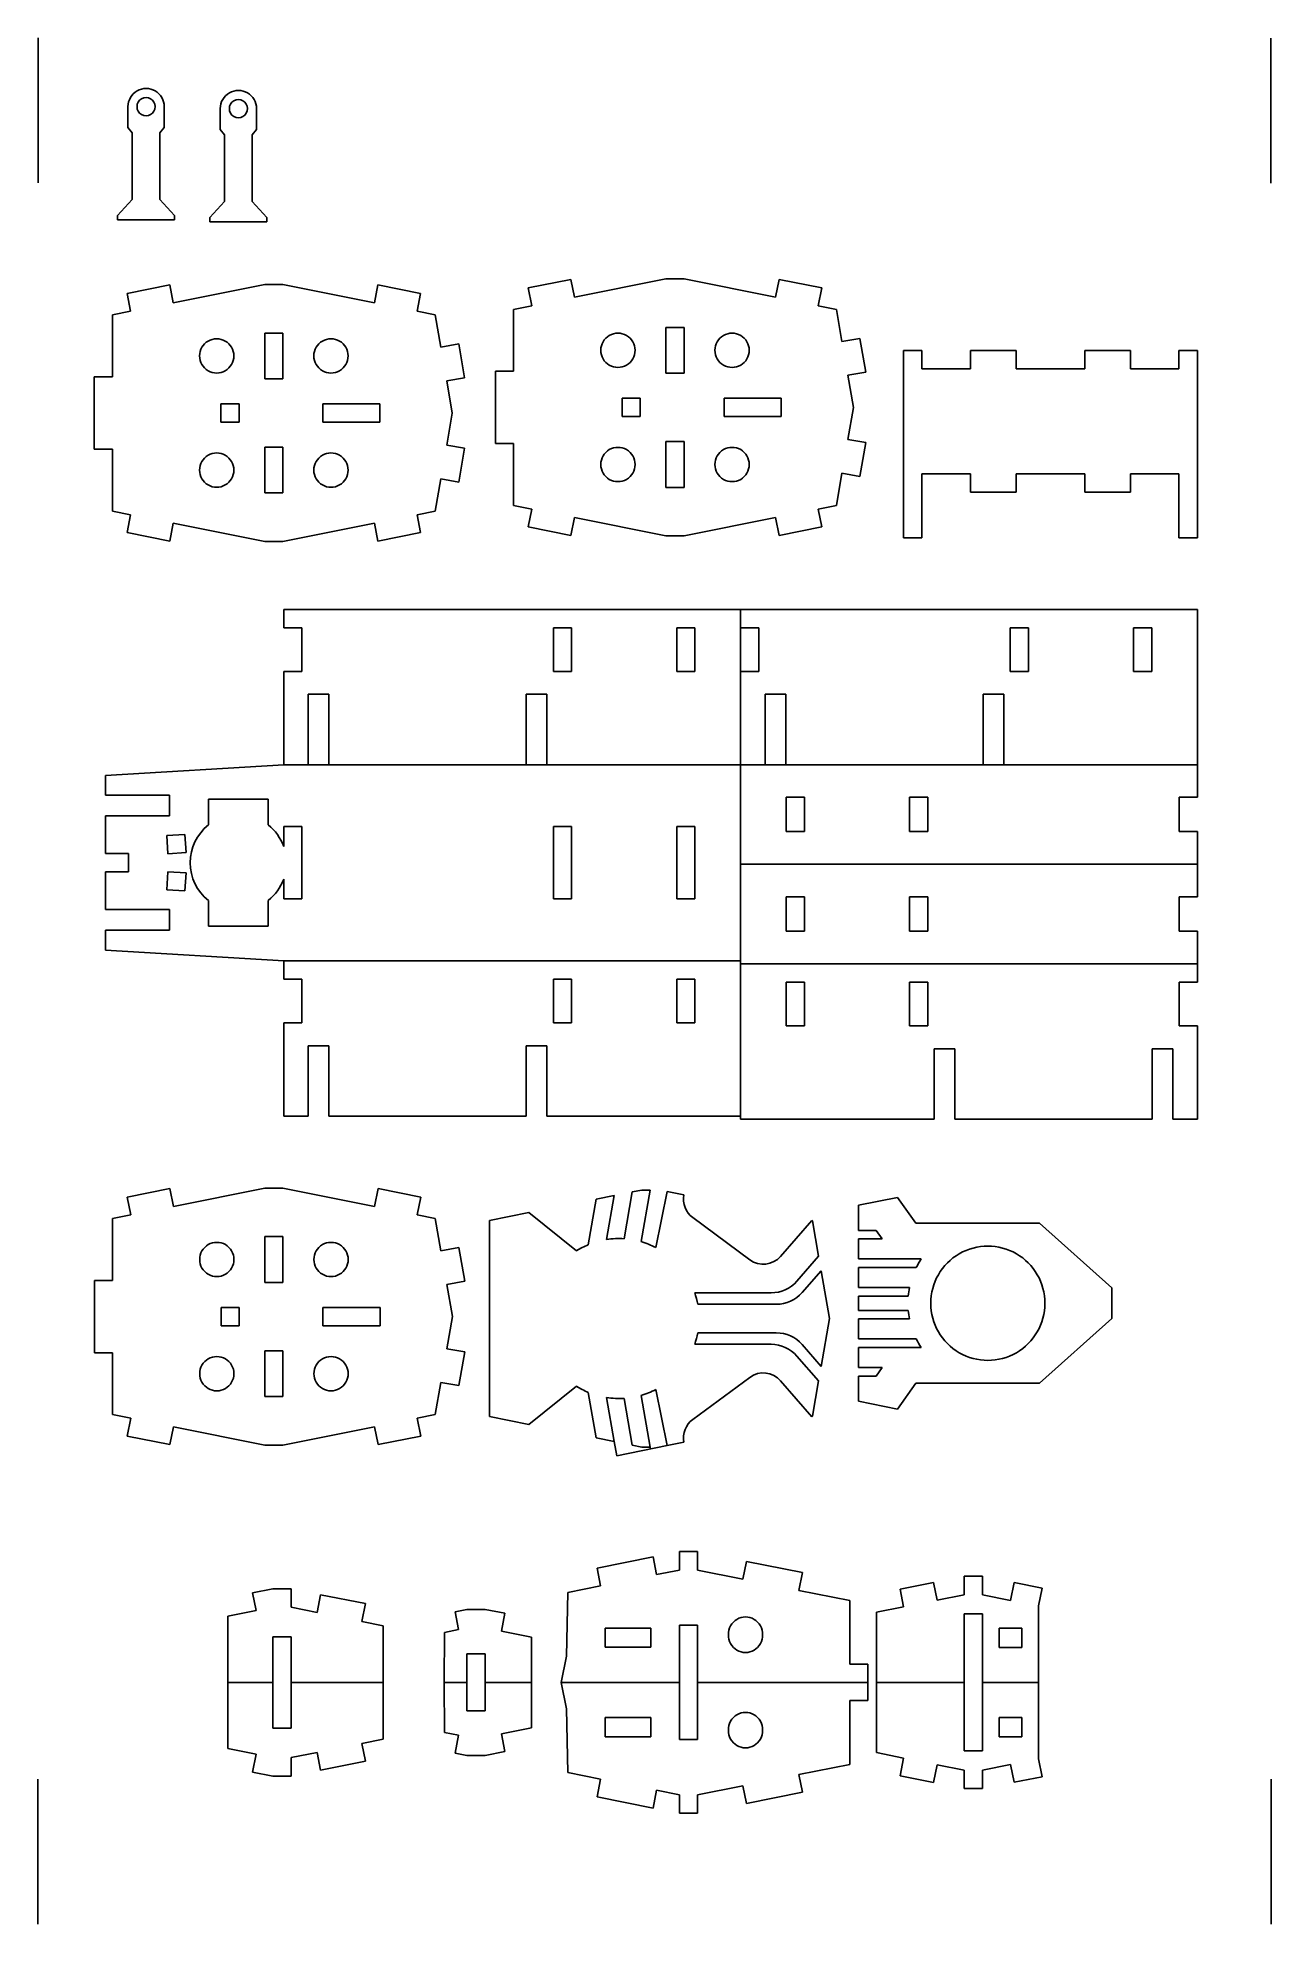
# Model space of a CAD drawing. Extents: x 1 to 217, y 1 to 331.
import ezdxf

# ---------------------------------------------------------------- set-up
doc = ezdxf.new("R2010")
doc.units = 0
doc.layers.get('0').update_dxf_attribs({"linetype": 'CONTINUOUS'})
for name, color, linetype in [('02___PRT_ALL_AXES', 7, 'CONTINUOUS'), ('03___PRT_ALL_CURVES', 7, 'CONTINUOUS'), ('3_ALL_SYMBOLS', 7, 'CONTINUOUS')]:
    doc.layers.add(name, color=color, linetype=linetype)

msp = doc.modelspace()

# ---------------------------------------------------------------- linework, layer by layer
at = {"color": 7}
for p, q in [((16.433449, 318.866347), (16.433449, 315.189499)), ((22.783449, 315.189499), (22.783449, 318.866347)), ((32.600739, 318.52135), (32.600739, 314.844502)), ((38.950739, 314.844502), (38.950739, 318.52135)), ((17.183449, 314.266548), (16.433449, 315.189499)), ((17.183449, 302.596547), (17.183449, 314.266548)), ((22.783449, 315.189499), (22.033449, 314.266548)), ((22.033449, 314.266548), (22.033449, 302.596547)), ((33.350739, 313.921551), (32.600739, 314.844502)), ((33.350739, 302.251551), (33.350739, 313.921551)), ((38.950739, 314.844502), (38.200739, 313.921551)), ((38.200739, 313.921551), (38.200739, 302.251551)), ((17.183449, 302.596547), (14.608449, 299.791347)), ((24.608449, 299.791347), (22.033449, 302.596547)), ((33.350739, 302.251551), (30.775741, 299.44635)), ((40.77574, 299.44635), (38.200739, 302.251551)), ((14.608449, 299.041347), (14.608449, 299.791347)), ((24.608449, 299.041347), (14.608449, 299.041347)), ((24.608449, 299.791347), (24.608449, 299.041347)), ((30.775741, 298.69635), (30.775741, 299.44635)), ((40.77574, 298.69635), (30.775741, 298.69635)), ((40.77574, 299.44635), (40.77574, 298.69635)), ((23.750804, 287.641528), (16.278781, 286.147114)), ((24.374457, 284.523282), (23.750804, 287.641528)), ((24.374457, 284.523282), (40.389102, 287.72623)), ((40.389102, 287.72623), (43.564102, 287.72623)), ((43.564102, 287.72623), (59.583647, 284.522801)), ((60.207398, 287.641528), (59.583647, 284.522801)), ((67.67942, 286.147114), (60.207398, 287.641528)), ((93.998852, 288.626824), (86.526827, 287.13241)), ((94.622504, 285.508578), (93.998852, 288.626824)), ((94.622504, 285.508578), (110.637148, 288.711526)), ((110.637148, 288.711526), (113.812148, 288.711526)), ((113.812148, 288.711526), (129.831696, 285.508097)), ((130.455444, 288.626824), (129.831696, 285.508097)), ((137.927467, 287.13241), (130.455444, 288.626824)), ((16.278781, 286.147114), (16.902434, 283.028868)), ((67.05567, 283.028387), (67.67942, 286.147114)), ((86.526827, 287.13241), (87.150482, 284.014164)), ((137.303719, 284.013683), (137.927467, 287.13241)), ((13.722434, 282.392864), (16.902434, 283.028868)), ((13.722434, 271.57623), (13.722434, 282.392864)), ((67.05567, 283.028387), (70.235767, 282.391864)), ((70.235767, 282.391864), (71.219291, 276.764255)), ((83.970481, 283.37816), (87.150482, 284.014164)), ((83.970481, 272.561526), (83.970481, 283.37816)), ((137.303719, 284.013683), (140.483816, 283.37716)), ((140.483816, 283.37716), (141.46734, 277.749551)), ((40.389102, 271.22623), (40.389102, 279.22623)), ((40.389102, 279.22623), (43.564102, 279.22623)), ((43.564102, 271.22623), (43.564102, 279.22623)), ((110.637148, 272.211526), (110.637148, 280.211526)), ((110.637148, 280.211526), (113.812148, 280.211526)), ((113.812148, 272.211526), (113.812148, 280.211526)), ((144.603021, 278.297567), (141.46734, 277.749551)), ((145.635972, 272.387151), (144.603021, 278.297567)), ((34.979102, 275.22623), (34.979102, 275.22623)), ((54.979102, 275.22623), (54.979102, 275.22623)), ((74.354972, 277.312271), (71.219291, 276.764255)), ((75.387922, 271.401856), (74.354972, 277.312271)), ((105.227148, 276.211526), (105.227148, 276.211526)), ((125.227148, 276.211526), (125.227148, 276.211526)), ((152.226843, 243.381355), (152.226843, 276.156354)), ((152.226843, 276.156354), (155.464719, 276.156354)), ((155.464719, 272.981354), (155.464719, 276.156354)), ((163.964719, 272.981354), (163.964719, 276.156354)), ((163.964719, 276.156354), (171.96472, 276.156354)), ((171.96472, 272.981354), (171.96472, 276.156354)), ((183.964718, 276.156354), (191.964719, 276.156354)), ((183.964718, 272.981354), (183.964718, 276.156354)), ((191.964719, 272.981354), (191.964719, 276.156354)), ((200.464719, 276.156354), (203.702598, 276.156354)), ((200.464719, 272.981354), (200.464719, 276.156354)), ((203.702598, 243.381355), (203.702598, 276.156354)), ((10.542434, 271.57623), (10.542434, 258.87623)), ((13.722434, 271.57623), (10.542434, 271.57623)), ((43.564102, 271.22623), (40.389102, 271.22623)), ((72.252242, 270.85384), (75.387922, 271.401856)), ((72.252242, 270.85384), (73.235766, 265.22623)), ((80.79048, 272.561526), (80.79048, 259.861527)), ((83.970481, 272.561526), (80.79048, 272.561526)), ((113.812148, 272.211526), (110.637148, 272.211526)), ((142.500291, 271.839135), (145.635972, 272.387151)), ((142.500291, 271.839135), (143.483815, 266.211527)), ((163.964719, 272.981354), (155.464719, 272.981354)), ((183.964718, 272.981354), (171.96472, 272.981354)), ((200.464719, 272.981354), (191.964719, 272.981354)), ((102.970482, 267.799027), (102.970482, 264.624027)), ((102.970482, 267.799027), (106.145482, 267.799027)), ((106.145482, 264.624027), (106.145482, 267.799027)), ((120.812148, 264.624027), (120.812148, 267.799027)), ((120.812148, 267.799027), (130.812148, 267.799027)), ((130.812148, 264.624027), (130.812148, 267.799027)), ((32.722433, 266.81373), (32.722433, 263.63873)), ((32.722433, 266.81373), (35.897433, 266.81373)), ((35.897433, 263.63873), (35.897433, 266.81373)), ((50.564102, 263.63873), (50.564102, 266.81373)), ((50.564102, 266.81373), (60.564101, 266.81373)), ((60.564101, 263.63873), (60.564101, 266.81373)), ((73.235766, 265.22623), (72.252242, 259.59862)), ((102.970482, 264.624027), (106.145482, 264.624027)), ((120.812148, 264.624027), (130.812148, 264.624027)), ((143.483815, 266.211527), (142.500291, 260.583917)), ((32.722433, 263.63873), (35.897433, 263.63873)), ((50.564102, 263.63873), (60.564101, 263.63873)), ((10.542434, 258.87623), (13.722434, 258.87623)), ((13.722434, 248.059598), (13.722434, 258.87623)), ((40.389102, 251.22623), (40.389102, 259.226231)), ((40.389102, 259.226231), (43.564102, 259.226231)), ((43.564102, 251.22623), (43.564102, 259.226231)), ((75.387922, 259.050607), (72.252242, 259.59862)), ((74.354972, 253.14019), (75.387922, 259.050607)), ((80.79048, 259.861527), (83.970481, 259.861527)), ((83.970481, 249.044892), (83.970481, 259.861527)), ((110.637148, 252.211527), (110.637148, 260.211528)), ((110.637148, 260.211528), (113.812148, 260.211528)), ((113.812148, 252.211527), (113.812148, 260.211528)), ((145.635972, 260.035901), (142.500291, 260.583917)), ((144.603021, 254.125484), (145.635972, 260.035901)), ((34.979102, 255.22623), (34.979102, 255.22623)), ((54.979102, 255.22623), (54.979102, 255.22623)), ((105.227148, 256.211527), (105.227148, 256.211527)), ((125.227148, 256.211527), (125.227148, 256.211527)), ((141.46734, 254.673501), (140.483816, 249.045894)), ((141.46734, 254.673501), (144.603021, 254.125484)), ((155.464719, 254.561354), (163.964719, 254.561354)), ((155.464719, 243.381355), (155.464719, 254.561354)), ((163.964719, 254.561354), (163.964719, 251.386354)), ((171.96472, 254.561354), (183.964718, 254.561354)), ((171.96472, 254.561354), (171.96472, 251.386354)), ((183.964718, 254.561354), (183.964718, 251.386354)), ((191.964719, 254.561354), (200.464719, 254.561354)), ((191.964719, 254.561354), (191.964719, 251.386354)), ((200.464719, 254.561354), (200.464719, 243.381355)), ((43.564102, 251.22623), (40.389102, 251.22623)), ((71.219291, 253.688207), (70.235767, 248.060597)), ((71.219291, 253.688207), (74.354972, 253.14019)), ((113.812148, 252.211527), (110.637148, 252.211527)), ((171.96472, 251.386354), (163.964719, 251.386354)), ((191.964719, 251.386354), (183.964718, 251.386354)), ((16.902434, 247.423593), (13.722434, 248.059598)), ((70.235767, 248.060597), (67.05567, 247.424073)), ((87.150482, 248.40889), (83.970481, 249.044892)), ((87.150482, 248.40889), (86.526827, 245.290642)), ((140.483816, 249.045894), (137.303719, 248.40937)), ((137.927467, 245.290642), (137.303719, 248.40937)), ((16.902434, 247.423593), (16.278781, 244.305348)), ((23.750804, 242.810933), (24.374457, 245.929178)), ((40.389102, 242.72623), (24.374457, 245.929178)), ((59.583647, 245.929661), (43.564102, 242.72623)), ((59.583647, 245.929661), (60.207398, 242.810933)), ((67.67942, 244.305348), (67.05567, 247.424073)), ((86.526827, 245.290642), (93.998852, 243.79623)), ((93.998852, 243.79623), (94.622504, 246.914475)), ((110.637148, 243.711527), (94.622504, 246.914475)), ((129.831696, 246.914955), (113.812148, 243.711527)), ((129.831696, 246.914955), (130.455444, 243.79623)), ((130.455444, 243.79623), (137.927467, 245.290642)), ((16.278781, 244.305348), (23.750804, 242.810933)), ((43.564102, 242.72623), (40.389102, 242.72623)), ((60.207398, 242.810933), (67.67942, 244.305348)), ((113.812148, 243.711527), (110.637148, 243.711527)), ((152.226843, 243.381355), (155.464719, 243.381355)), ((200.464719, 243.381355), (203.702598, 243.381355)), ((43.702597, 230.85272), (43.702597, 227.609744)), ((203.702598, 230.85272), (43.702597, 230.85272)), ((123.702597, 141.611539), (123.702597, 230.85272)), ((203.702598, 197.945036), (203.702598, 230.85272)), ((43.702597, 227.609744), (46.877597, 227.609744)), ((46.877597, 227.609744), (46.877597, 219.989744)), ((90.927597, 227.609744), (90.927597, 219.989744)), ((94.102597, 227.609744), (90.927597, 227.609744)), ((94.102597, 227.609744), (94.102597, 219.989744)), ((112.527596, 227.609744), (112.527596, 219.989744)), ((112.527596, 227.609744), (115.702596, 227.609744)), ((115.702596, 227.609744), (115.702596, 219.989744)), ((123.702597, 227.609744), (126.877597, 227.609744)), ((126.877597, 227.609744), (126.877597, 219.989744)), ((174.102598, 227.609744), (170.927598, 227.609744)), ((170.927598, 227.609744), (170.927598, 219.989744)), ((174.102598, 227.609744), (174.102598, 219.989744)), ((192.527597, 227.609744), (195.702597, 227.609744)), ((192.527597, 227.609744), (192.527597, 219.989744)), ((195.702597, 227.609744), (195.702597, 219.989744)), ((43.702597, 219.989744), (43.702597, 203.657942)), ((43.702597, 219.989744), (46.877597, 219.989744)), ((94.102597, 219.989744), (90.927597, 219.989744)), ((112.527596, 219.989744), (115.702596, 219.989744)), ((123.702597, 219.989744), (126.877597, 219.989744)), ((174.102598, 219.989744), (170.927598, 219.989744)), ((192.527597, 219.989744), (195.702597, 219.989744)), ((48.015099, 203.657942), (48.015099, 215.972771)), ((51.615097, 215.972771), (48.015099, 215.972771)), ((51.615097, 203.657942), (51.615097, 215.972771)), ((86.190097, 203.657942), (86.190097, 215.972771)), ((89.790098, 215.972771), (86.190097, 215.972771)), ((89.790098, 203.657942), (89.790098, 215.972771)), ((131.615098, 215.972771), (128.015097, 215.972771)), ((128.015097, 203.657942), (128.015097, 215.972771)), ((131.615098, 203.657942), (131.615098, 215.972771)), ((169.790099, 215.972771), (166.190097, 215.972771)), ((166.190097, 203.657942), (166.190097, 215.972771)), ((169.790099, 203.657942), (169.790099, 215.972771)), ((43.702597, 203.657942), (12.504575, 201.786061)), ((12.504575, 201.786061), (12.504575, 198.291309)), ((43.702597, 203.657942), (203.702598, 203.657942)), ((12.504575, 198.291309), (23.733191, 198.291309)), ((23.733191, 194.691308), (23.733191, 198.291309)), ((30.515097, 197.60381), (30.515097, 193.096526)), ((41.015099, 197.60381), (30.515097, 197.60381)), ((41.015099, 193.096526), (41.015099, 197.60381)), ((134.877598, 197.945036), (131.702598, 197.945036)), ((131.702598, 191.945037), (131.702598, 197.945036)), ((134.877598, 191.945037), (134.877598, 197.945036)), ((153.302597, 197.945036), (156.477597, 197.945036)), ((153.302597, 191.945037), (153.302597, 197.945036)), ((156.477597, 191.945037), (156.477597, 197.945036)), ((203.702598, 197.945036), (200.527598, 197.945036)), ((200.527598, 191.945037), (200.527598, 197.945036)), ((12.504575, 194.691308), (12.504575, 188.07881)), ((12.504575, 194.691308), (23.733191, 194.691308)), ((43.702597, 189.35269), (43.702597, 192.84131)), ((46.877597, 192.84131), (43.702597, 192.84131)), ((46.877597, 180.14131), (46.877597, 192.84131)), ((94.102597, 192.84131), (90.927597, 192.84131)), ((90.927597, 180.14131), (90.927597, 192.84131)), ((94.102597, 180.14131), (94.102597, 192.84131)), ((112.527596, 192.84131), (115.702596, 192.84131)), ((112.527596, 180.14131), (112.527596, 192.84131)), ((115.702596, 180.14131), (115.702596, 192.84131)), ((134.877598, 191.945037), (131.702598, 191.945037)), ((153.302597, 191.945037), (156.477597, 191.945037)), ((203.702598, 191.945037), (200.527598, 191.945037)), ((203.702598, 191.945037), (203.702598, 180.519222)), ((26.411712, 191.430374), (23.242412, 191.240215)), ((23.242412, 191.240215), (23.43257, 188.070916)), ((26.411712, 191.430374), (26.601871, 188.261075)), ((12.504575, 188.07881), (16.504575, 188.07881)), ((16.504575, 188.07881), (16.504575, 184.90381)), ((26.601871, 188.261075), (23.43257, 188.070916)), ((203.702598, 186.232128), (123.702597, 186.232128)), ((12.504575, 184.90381), (12.504575, 178.291309)), ((12.504575, 184.90381), (16.504575, 184.90381)), ((23.242361, 181.737358), (23.432519, 184.906658)), ((23.242361, 181.737358), (26.411661, 181.5472)), ((23.432519, 184.906658), (26.601819, 184.716502)), ((26.411661, 181.5472), (26.601819, 184.716502)), ((43.702597, 180.14131), (43.702597, 183.629929)), ((30.515097, 179.886091), (30.515097, 175.37881)), ((41.015099, 175.37881), (41.015099, 179.886091)), ((46.877597, 180.14131), (43.702597, 180.14131)), ((94.102597, 180.14131), (90.927597, 180.14131)), ((112.527596, 180.14131), (115.702596, 180.14131)), ((134.877598, 180.519222), (131.702598, 180.519222)), ((131.702598, 174.519223), (131.702598, 180.519222)), ((134.877598, 174.519223), (134.877598, 180.519222)), ((153.302597, 180.519222), (156.477597, 180.519222)), ((153.302597, 174.519223), (153.302597, 180.519222)), ((156.477597, 174.519223), (156.477597, 180.519222)), ((203.702598, 180.519222), (200.527598, 180.519222)), ((200.527598, 174.519223), (200.527598, 180.519222)), ((12.504575, 178.291309), (23.733191, 178.291309)), ((23.733191, 174.691308), (23.733191, 178.291309)), ((30.515097, 175.37881), (41.015099, 175.37881)), ((12.504575, 174.691308), (12.504575, 171.196556)), ((12.504575, 174.691308), (23.733191, 174.691308)), ((134.877598, 174.519223), (131.702598, 174.519223)), ((153.302597, 174.519223), (156.477597, 174.519223)), ((203.702598, 174.519223), (200.527598, 174.519223)), ((203.702598, 174.519223), (203.702598, 165.563338)), ((12.504575, 171.196556), (43.702597, 169.324675)), ((43.702597, 169.324675), (43.702597, 166.081699)), ((123.702597, 169.324675), (43.702597, 169.324675)), ((203.702598, 168.806314), (123.702597, 168.806314)), ((43.702597, 166.081699), (46.877597, 166.081699)), ((46.877597, 166.081699), (46.877597, 158.461699)), ((94.102597, 166.081699), (90.927597, 166.081699)), ((90.927597, 166.081699), (90.927597, 158.461699)), ((94.102597, 166.081699), (94.102597, 158.461699)), ((112.527596, 166.081699), (115.702596, 166.081699)), ((112.527596, 166.081699), (112.527596, 158.461699)), ((115.702596, 166.081699), (115.702596, 158.461699)), ((134.877598, 165.563338), (131.702598, 165.563338)), ((131.702598, 165.563338), (131.702598, 157.943338)), ((134.877598, 165.563338), (134.877598, 157.943338)), ((153.302597, 165.563338), (156.477597, 165.563338)), ((153.302597, 165.563338), (153.302597, 157.943338)), ((156.477597, 165.563338), (156.477597, 157.943338)), ((203.702598, 165.563338), (200.527598, 165.563338)), ((200.527598, 165.563338), (200.527598, 157.943338)), ((43.702597, 158.461699), (43.702597, 142.129897)), ((43.702597, 158.461699), (46.877597, 158.461699)), ((94.102597, 158.461699), (90.927597, 158.461699)), ((112.527596, 158.461699), (115.702596, 158.461699)), ((134.877598, 157.943338), (131.702598, 157.943338)), ((153.302597, 157.943338), (156.477597, 157.943338)), ((203.702598, 157.943338), (200.527598, 157.943338)), ((203.702598, 157.943338), (203.702598, 141.611539)), ((48.015099, 142.129897), (48.015099, 154.444725)), ((51.615097, 154.444725), (48.015099, 154.444725)), ((51.615097, 142.129897), (51.615097, 154.444725)), ((89.790098, 154.444725), (86.190097, 154.444725)), ((86.190097, 142.129897), (86.190097, 154.444725)), ((89.790098, 142.129897), (89.790098, 154.444725)), ((157.615097, 153.926365), (161.215098, 153.926365)), ((157.615097, 141.611539), (157.615097, 153.926365)), ((161.215098, 141.611539), (161.215098, 153.926365)), ((195.790098, 153.926365), (199.390099, 153.926365)), ((195.790098, 141.611539), (195.790098, 153.926365)), ((199.390099, 141.611539), (199.390099, 153.926365)), ((43.702597, 142.129897), (48.015099, 142.129897)), ((51.615097, 142.129897), (86.190097, 142.129897)), ((89.790098, 142.129897), (123.702597, 142.129897)), ((157.615097, 141.611539), (123.702597, 141.611539)), ((195.790098, 141.611539), (161.215098, 141.611539)), ((203.702598, 141.611539), (199.390099, 141.611539)), ((23.765719, 129.440632), (16.293696, 127.946218)), ((24.389372, 126.322387), (23.765719, 129.440632)), ((24.389372, 126.322387), (40.404017, 129.525336)), ((40.404017, 129.525336), (43.579017, 129.525336)), ((43.579017, 129.525336), (59.598563, 126.321905)), ((60.222313, 129.440632), (59.598563, 126.321905)), ((67.694336, 127.946218), (60.222313, 129.440632)), ((104.749665, 128.851296), (103.317706, 120.657803)), ((104.749665, 128.851296), (106.424733, 129.186311)), ((106.273865, 120.146778), (107.853686, 129.186311)), ((106.424733, 129.186311), (107.853686, 129.186311)), ((113.796792, 128.346894), (110.854397, 128.935376)), ((16.293696, 127.946218), (16.917349, 124.827973)), ((67.070585, 124.827493), (67.694336, 127.946218)), ((98.438109, 127.588975), (97.043802, 119.610923)), ((98.438109, 127.588975), (101.593887, 128.220137)), ((100.247447, 120.515967), (101.593887, 128.220137)), ((151.19989, 127.902019), (144.335827, 126.529197)), ((144.335827, 126.529197), (144.335827, 122.112563)), ((154.378451, 123.362565), (151.19989, 127.902019)), ((13.737349, 124.191968), (16.917349, 124.827973)), ((13.737349, 113.375336), (13.737349, 124.191968)), ((67.070585, 124.827493), (70.250682, 124.190969)), ((70.250682, 124.190969), (71.234207, 118.563359)), ((86.622128, 125.225765), (79.758066, 123.852946)), ((79.758066, 123.852946), (79.758066, 89.519675)), ((94.972624, 118.538151), (86.622128, 125.225765)), ((115.342662, 124.351161), (125.318723, 116.980499)), ((136.175163, 123.871191), (130.717815, 117.577229)), ((136.284623, 123.776283), (136.175163, 123.871191)), ((136.284623, 123.776283), (137.362585, 117.608308)), ((176.068451, 123.362565), (154.378451, 123.362565)), ((188.694461, 112.033894), (176.068451, 123.362565)), ((40.404017, 121.025336), (43.579017, 121.025336)), ((40.404017, 113.025335), (40.404017, 121.025336)), ((43.579017, 113.025335), (43.579017, 121.025336)), ((74.369888, 119.111375), (71.234207, 118.563359)), ((75.402838, 113.200959), (74.369888, 119.111375)), ((144.335827, 122.112563), (147.428387, 122.112563)), ((144.335827, 120.612563), (148.4787, 120.612563)), ((144.335827, 120.612563), (144.335827, 117.112565)), ((147.428387, 122.112563), (148.4787, 120.612563)), ((34.994017, 117.025335), (34.994017, 117.025335)), ((54.994017, 117.025335), (54.994017, 117.025335)), ((133.588512, 113.255668), (137.362585, 117.608308)), ((144.335827, 117.112565), (155.34327, 117.112565)), ((144.335827, 115.612565), (154.475025, 115.612565)), ((144.335827, 115.612565), (144.335827, 112.112563)), ((10.557349, 113.375336), (10.557349, 100.675336)), ((13.737349, 113.375336), (10.557349, 113.375336)), ((43.579017, 113.025335), (40.404017, 113.025335)), ((72.267157, 112.652943), (75.402838, 113.200959)), ((72.267157, 112.652943), (73.250682, 107.025336)), ((137.806636, 115.067501), (134.501489, 111.255666)), ((137.806636, 115.067501), (139.271398, 106.68631)), ((115.681805, 111.18631), (129.055297, 111.18631)), ((129.968272, 109.186311), (116.199708, 109.186311)), ((144.335827, 112.112563), (153.275239, 112.112563)), ((144.335827, 110.612563), (153.05841, 110.612563)), ((144.335827, 110.612563), (144.335827, 108.112563)), ((177.002494, 109.362565), (177.002494, 109.362565)), ((188.694461, 106.691232), (188.694461, 112.033894)), ((32.737349, 108.612836), (35.912349, 108.612836)), ((32.737349, 108.612836), (32.737349, 105.437836)), ((35.912349, 105.437836), (35.912349, 108.612836)), ((50.579017, 108.612836), (60.579017, 108.612836)), ((50.579017, 105.437836), (50.579017, 108.612836)), ((60.579017, 105.437836), (60.579017, 108.612836)), ((73.250682, 107.025336), (72.267157, 101.397726)), ((139.271398, 106.68631), (137.806636, 98.305123)), ((144.335827, 108.112563), (153.05841, 108.112563)), ((144.335827, 106.612563), (153.275239, 106.612563)), ((144.335827, 106.612563), (144.335827, 103.112564)), ((176.068451, 95.362564), (188.694461, 106.691232)), ((32.737349, 105.437836), (35.912349, 105.437836)), ((50.579017, 105.437836), (60.579017, 105.437836)), ((116.199708, 104.18631), (129.968272, 104.18631)), ((144.335827, 103.112564), (154.475025, 103.112564)), ((10.557349, 100.675336), (13.737349, 100.675336)), ((13.737349, 89.8587), (13.737349, 100.675336)), ((40.404017, 101.025333), (43.579017, 101.025333)), ((40.404017, 93.025335), (40.404017, 101.025333)), ((43.579017, 93.025335), (43.579017, 101.025333)), ((75.402838, 100.849709), (72.267157, 101.397726)), ((74.369888, 94.939293), (75.402838, 100.849709)), ((129.055297, 102.186311), (115.681805, 102.186311)), ((137.362585, 95.764313), (133.588512, 100.116953)), ((134.501489, 102.116955), (137.806636, 98.305123)), ((144.335827, 101.612565), (155.34327, 101.612565)), ((144.335827, 101.612565), (144.335827, 98.112563)), ((34.994017, 97.025336), (34.994017, 97.025336)), ((54.994017, 97.025336), (54.994017, 97.025336)), ((125.318723, 96.392122), (115.342662, 89.02146)), ((130.717815, 95.795394), (136.175163, 89.50143)), ((144.335827, 98.112563), (148.4787, 98.112563)), ((144.335827, 96.612563), (147.428387, 96.612563)), ((144.335827, 96.612563), (144.335827, 92.195929)), ((147.428387, 96.612563), (148.4787, 98.112563)), ((43.579017, 93.025335), (40.404017, 93.025335)), ((71.234207, 95.487309), (70.250682, 89.859699)), ((71.234207, 95.487309), (74.369888, 94.939293)), ((86.622128, 88.146856), (94.972624, 94.834473)), ((97.043802, 93.761698), (98.438109, 85.783646)), ((101.593887, 85.152487), (100.247447, 92.856654)), ((103.317706, 92.714818), (104.749665, 84.521325)), ((107.853686, 84.18631), (106.273865, 93.225843)), ((137.362585, 95.764313), (136.284623, 89.596338)), ((151.19989, 90.823107), (154.378451, 95.362564)), ((154.378451, 95.362564), (176.068451, 95.362564)), ((16.917349, 89.222696), (13.737349, 89.8587)), ((16.917349, 89.222696), (16.293696, 86.104451)), ((70.250682, 89.859699), (67.070585, 89.223178)), ((67.694336, 86.104451), (67.070585, 89.223178)), ((79.758066, 89.519675), (86.622128, 88.146856)), ((136.175163, 89.50143), (136.284623, 89.596338)), ((144.335827, 92.195929), (151.19989, 90.823107)), ((16.293696, 86.104451), (23.765719, 84.610036)), ((23.765719, 84.610036), (24.389372, 87.728284)), ((40.404017, 84.525335), (24.389372, 87.728284)), ((59.598563, 87.728764), (43.579017, 84.525335)), ((59.598563, 87.728764), (60.222313, 84.610036)), ((60.222313, 84.610036), (67.694336, 86.104451)), ((43.579017, 84.525335), (40.404017, 84.525335)), ((98.438109, 85.783646), (101.593887, 85.152487)), ((104.749665, 84.521325), (106.424733, 84.18631)), ((107.853686, 84.18631), (106.424733, 84.18631)), ((110.854397, 84.437245), (113.796792, 85.025727)), ((108.380688, 64.962309), (98.574208, 63.004522)), ((98.574208, 63.004522), (99.196785, 59.88606)), ((109.003265, 61.843847), (108.380688, 64.962309)), ((112.986272, 65.881778), (112.986272, 62.639025)), ((116.161272, 65.881778), (112.986272, 65.881778)), ((116.161272, 62.639025), (116.161272, 65.881778)), ((124.723934, 64.172307), (124.101358, 61.053847)), ((134.530414, 62.21452), (124.723934, 64.172307)), ((99.196785, 59.88606), (93.462424, 58.741239)), ((112.986272, 62.639025), (109.003265, 61.843847)), ((124.101358, 61.053847), (116.161272, 62.639025)), ((133.907838, 59.096061), (134.530414, 62.21452)), ((157.510421, 60.498586), (151.62653, 59.323913)), ((158.132994, 57.380124), (157.510421, 60.498586)), ((166.054332, 61.570447), (162.879332, 61.570447)), ((162.879332, 61.570447), (162.879332, 58.327694)), ((166.054332, 58.327694), (166.054332, 61.570447)), ((171.598669, 60.463563), (170.976092, 57.345103)), ((176.501908, 59.484669), (171.598669, 60.463563)), ((175.879331, 56.36621), (176.501908, 59.484669)), ((41.829118, 59.368205), (38.264598, 58.65933)), ((38.264598, 58.65933), (38.887174, 55.54087)), ((45.004118, 59.368205), (41.829118, 59.368205)), ((45.004118, 56.128206), (45.004118, 59.368205)), ((50.166166, 58.337642), (49.54412, 55.22183)), ((58.011351, 56.771413), (50.166166, 58.337642)), ((57.389305, 53.655601), (58.011351, 56.771413)), ((93.462424, 58.741239), (93.237482, 47.594337)), ((142.827939, 57.315233), (133.907838, 59.096061)), ((142.827939, 46.150242), (142.827939, 57.315233)), ((152.249107, 56.205453), (147.500269, 55.257384)), ((151.62653, 59.323913), (152.249107, 56.205453)), ((162.879332, 58.327694), (158.132994, 57.380124)), ((170.976092, 57.345103), (166.054332, 58.327694)), ((175.879331, 29.584275), (175.879331, 56.36621)), ((33.947662, 54.554732), (33.902235, 42.975242)), ((38.887174, 55.54087), (33.947662, 54.554732)), ((49.54412, 55.22183), (45.004118, 56.128206)), ((61.140269, 52.906749), (57.389305, 53.655601)), ((61.140269, 33.043735), (61.140269, 52.906749)), ((75.798087, 55.770958), (73.704537, 55.352998)), ((73.704537, 55.352998), (74.327114, 52.234538)), ((78.973087, 55.770958), (75.798087, 55.770958)), ((82.449348, 55.076951), (78.973087, 55.770958)), ((81.826772, 51.958488), (82.449348, 55.076951)), ((112.986272, 32.975242), (112.986272, 52.975242)), ((116.161272, 52.975242), (112.986272, 52.975242)), ((116.161272, 32.975242), (116.161272, 52.975242)), ((147.500269, 30.693098), (147.500269, 55.257384)), ((166.054332, 54.975241), (162.879332, 54.975241)), ((162.879332, 30.975241), (162.879332, 54.975241)), ((166.054332, 30.975241), (166.054332, 54.975241)), ((41.829118, 34.975241), (41.829118, 50.97524)), ((45.004118, 50.97524), (41.829118, 50.97524)), ((45.004118, 34.975241), (45.004118, 50.97524)), ((71.842647, 51.738533), (71.808269, 42.975242)), ((74.327114, 52.234538), (71.842647, 51.738533)), ((87.09485, 50.906759), (81.826772, 51.958488)), ((87.09485, 35.043725), (87.09485, 50.906759)), ((99.976271, 52.487669), (99.976271, 49.128209)), ((107.986271, 52.487669), (99.976271, 52.487669)), ((107.986271, 49.128209), (107.986271, 52.487669)), ((168.966831, 52.475615), (172.966832, 52.475615)), ((168.966831, 49.116158), (168.966831, 52.475615)), ((172.966832, 52.475615), (172.966832, 49.116158)), ((75.798087, 37.975241), (75.798087, 47.975241)), ((78.973087, 47.975241), (75.798087, 47.975241)), ((78.973087, 37.975241), (78.973087, 47.975241)), ((93.237482, 47.594337), (92.312637, 42.975242)), ((99.976271, 49.128209), (107.986271, 49.128209)), ((124.571272, 48.209829), (124.571272, 48.209829)), ((172.966832, 49.116158), (168.966831, 49.116158)), ((33.947662, 31.395749), (33.902235, 42.975242)), ((33.902235, 42.975242), (41.829118, 42.975242)), ((45.004118, 42.975242), (61.140269, 42.975242)), ((71.842647, 34.211951), (71.808269, 42.975242)), ((71.808269, 42.975242), (75.798087, 42.975242)), ((78.973087, 42.975242), (87.09485, 42.975242)), ((93.237482, 38.356148), (92.312637, 42.975242)), ((112.986272, 42.975242), (92.312637, 42.975242)), ((146.002939, 42.975242), (116.161272, 42.975242)), ((146.002939, 46.150242), (142.827939, 46.150242)), ((146.002939, 39.800242), (146.002939, 46.150242)), ((147.500269, 42.975242), (162.879332, 42.975242)), ((166.054332, 42.975242), (175.879331, 42.975242)), ((146.002939, 39.800242), (142.827939, 39.800242)), ((142.827939, 39.800242), (142.827939, 28.635252)), ((78.973087, 37.975241), (75.798087, 37.975241)), ((93.462424, 27.209245), (93.237482, 38.356148)), ((99.976271, 33.462815), (99.976271, 36.822273)), ((99.976271, 36.822273), (107.986271, 36.822273)), ((107.986271, 36.822273), (107.986271, 33.462815)), ((124.571272, 37.740652), (124.571272, 37.740652)), ((172.966832, 36.834326), (168.966831, 36.834326)), ((168.966831, 36.834326), (168.966831, 33.474866)), ((172.966832, 33.474866), (172.966832, 36.834326)), ((45.004118, 34.975241), (41.829118, 34.975241)), ((61.140269, 33.043735), (57.389305, 32.294884)), ((74.327114, 33.715946), (71.842647, 34.211951)), ((73.704537, 30.597486), (74.327114, 33.715946)), ((87.09485, 35.043725), (81.826772, 33.991993)), ((81.826772, 33.991993), (82.449348, 30.873533)), ((107.986271, 33.462815), (99.976271, 33.462815)), ((168.966831, 33.474866), (172.966832, 33.474866)), ((38.887174, 30.409614), (33.947662, 31.395749)), ((38.264598, 27.291154), (38.887174, 30.409614)), ((49.54412, 30.728655), (45.004118, 29.822278)), ((45.004118, 29.822278), (45.004118, 26.582277)), ((50.166166, 27.61284), (49.54412, 30.728655)), ((57.389305, 32.294884), (58.011351, 29.179071)), ((75.798087, 30.179524), (73.704537, 30.597486)), ((78.973087, 30.179524), (75.798087, 30.179524)), ((82.449348, 30.873533), (78.973087, 30.179524)), ((116.161272, 32.975242), (112.986272, 32.975242)), ((152.249107, 29.745031), (147.500269, 30.693098)), ((151.62653, 26.626569), (152.249107, 29.745031)), ((166.054332, 30.975241), (162.879332, 30.975241)), ((41.829118, 26.582277), (38.264598, 27.291154)), ((45.004118, 26.582277), (41.829118, 26.582277)), ((58.011351, 29.179071), (50.166166, 27.61284)), ((99.196785, 26.064424), (93.462424, 27.209245)), ((142.827939, 28.635252), (133.907838, 26.854424)), ((133.907838, 26.854424), (134.530414, 23.735961)), ((157.510421, 25.451898), (151.62653, 26.626569)), ((158.132994, 28.570357), (157.510421, 25.451898)), ((162.879332, 27.622788), (158.132994, 28.570357)), ((162.879332, 24.380035), (162.879332, 27.622788)), ((170.976092, 28.605381), (166.054332, 27.622788)), ((166.054332, 27.622788), (166.054332, 24.380035)), ((171.598669, 25.486919), (170.976092, 28.605381)), ((176.501908, 26.465812), (171.598669, 25.486919)), ((175.879331, 29.584275), (176.501908, 26.465812)), ((98.574208, 22.945962), (99.196785, 26.064424)), ((109.003265, 24.106635), (108.380688, 20.988175)), ((112.986272, 23.31146), (109.003265, 24.106635)), ((112.986272, 20.068707), (112.986272, 23.31146)), ((124.101358, 24.896637), (116.161272, 23.31146)), ((116.161272, 23.31146), (116.161272, 20.068707)), ((124.723934, 21.778174), (124.101358, 24.896637)), ((134.530414, 23.735961), (124.723934, 21.778174)), ((166.054332, 24.380035), (162.879332, 24.380035)), ((108.380688, 20.988175), (98.574208, 22.945962)), ((116.161272, 20.068707), (112.986272, 20.068707))]:
    msp.add_line(p, q, dxfattribs=at)
for points in [[(18.020949, 321.615977), (17.0386, 321.048818), (16.433449, 320.000665), (16.433449, 318.866347)], [(21.195949, 321.615977), (20.2136, 322.183136), (19.003297, 322.183136), (18.020949, 321.615977)], [(22.783449, 318.866347), (22.783449, 320.000665), (22.178297, 321.048818), (21.195949, 321.615977)], [(34.188239, 321.27098), (33.205891, 320.703821), (32.600739, 319.655668), (32.600739, 318.52135)], [(37.363239, 321.27098), (36.380891, 321.83814), (35.170588, 321.83814), (34.188239, 321.27098)], [(38.950739, 318.52135), (38.950739, 319.655668), (38.345588, 320.703821), (37.363239, 321.27098)], [(30.4791, 277.824307), (29.550897, 277.288409), (28.9791, 276.298027), (28.9791, 275.22623)], [(33.479101, 277.824307), (32.550898, 278.360206), (31.407304, 278.360206), (30.4791, 277.824307)], [(34.979102, 275.22623), (34.979102, 276.298027), (34.407305, 277.288409), (33.479101, 277.824307)], [(50.4791, 277.824307), (49.550896, 277.288409), (48.979099, 276.298027), (48.979099, 275.22623)], [(53.479101, 277.824307), (52.550897, 278.360206), (51.407303, 278.360206), (50.4791, 277.824307)], [(54.979102, 275.22623), (54.979102, 276.298027), (54.407305, 277.288409), (53.479101, 277.824307)], [(100.726773, 278.810687), (99.798379, 278.274499), (99.226684, 277.283633), (99.227149, 276.211526)], [(103.727524, 278.810687), (102.79913, 279.346874), (101.655167, 279.346874), (100.726773, 278.810687)], [(105.227148, 276.211526), (105.227613, 277.283633), (104.655918, 278.274499), (103.727524, 278.810687)], [(120.726772, 278.810687), (119.798378, 278.274499), (119.226683, 277.283633), (119.227148, 276.211526)], [(123.727524, 278.810687), (122.79913, 279.346874), (121.655167, 279.346874), (120.726772, 278.810687)], [(125.227148, 276.211526), (125.227613, 277.283633), (124.655918, 278.274499), (123.727524, 278.810687)], [(28.9791, 275.22623), (28.9791, 274.154433), (29.550897, 273.164052), (30.4791, 272.628153)], [(33.479101, 272.628153), (34.407305, 273.164052), (34.979102, 274.154433), (34.979102, 275.22623)], [(48.979099, 275.22623), (48.979099, 274.154433), (49.550896, 273.164052), (50.4791, 272.628153)], [(53.479101, 272.628153), (54.407305, 273.164052), (54.979102, 274.154433), (54.979102, 275.22623)], [(99.227149, 276.211526), (99.226684, 275.13942), (99.798379, 274.148553), (100.726773, 273.612366)], [(103.727524, 273.612366), (104.655918, 274.148553), (105.227613, 275.13942), (105.227148, 276.211526)], [(119.227148, 276.211526), (119.226683, 275.13942), (119.798378, 274.148553), (120.726772, 273.612366)], [(123.727524, 273.612366), (124.655918, 274.148553), (125.227613, 275.13942), (125.227148, 276.211526)], [(30.4791, 272.628153), (31.407304, 272.092255), (32.550898, 272.092255), (33.479101, 272.628153)], [(50.4791, 272.628153), (51.407303, 272.092255), (52.550897, 272.092255), (53.479101, 272.628153)], [(100.726773, 273.612366), (101.655167, 273.076178), (102.79913, 273.076178), (103.727524, 273.612366)], [(120.726772, 273.612366), (121.655167, 273.076178), (122.79913, 273.076178), (123.727524, 273.612366)], [(30.4791, 257.824307), (29.550897, 257.288409), (28.9791, 256.298027), (28.9791, 255.22623)], [(33.479101, 257.824307), (32.550898, 258.360206), (31.407304, 258.360206), (30.4791, 257.824307)], [(34.979102, 255.22623), (34.979102, 256.298027), (34.407305, 257.288409), (33.479101, 257.824307)], [(50.4791, 257.824307), (49.550896, 257.288409), (48.979099, 256.298027), (48.979099, 255.22623)], [(53.479101, 257.824307), (52.550897, 258.360206), (51.407303, 258.360206), (50.4791, 257.824307)], [(54.979102, 255.22623), (54.979102, 256.298027), (54.407305, 257.288409), (53.479101, 257.824307)], [(100.726773, 258.810688), (99.798379, 258.2745), (99.226684, 257.283634), (99.227149, 256.211527)], [(103.727524, 258.810688), (102.79913, 259.346875), (101.655167, 259.346875), (100.726773, 258.810688)], [(105.227148, 256.211527), (105.227613, 257.283634), (104.655918, 258.2745), (103.727524, 258.810688)], [(120.726772, 258.810688), (119.798378, 258.2745), (119.226683, 257.283634), (119.227148, 256.211527)], [(123.727524, 258.810688), (122.79913, 259.346875), (121.655167, 259.346875), (120.726772, 258.810688)], [(125.227148, 256.211527), (125.227613, 257.283634), (124.655918, 258.2745), (123.727524, 258.810688)], [(28.9791, 255.22623), (28.9791, 254.154433), (29.550897, 253.164052), (30.4791, 252.628153)], [(33.479101, 252.628153), (34.407305, 253.164052), (34.979102, 254.154433), (34.979102, 255.22623)], [(48.979099, 255.22623), (48.979099, 254.154433), (49.550896, 253.164052), (50.4791, 252.628153)], [(53.479101, 252.628153), (54.407305, 253.164052), (54.979102, 254.154433), (54.979102, 255.22623)], [(99.227149, 256.211527), (99.226684, 255.139421), (99.798379, 254.148554), (100.726773, 253.612367)], [(103.727524, 253.612367), (104.655918, 254.148554), (105.227613, 255.139421), (105.227148, 256.211527)], [(119.227148, 256.211527), (119.226683, 255.139421), (119.798378, 254.148554), (120.726772, 253.612367)], [(123.727524, 253.612367), (124.655918, 254.148554), (125.227613, 255.139421), (125.227148, 256.211527)], [(30.4791, 252.628153), (31.407304, 252.092254), (32.550898, 252.092254), (33.479101, 252.628153)], [(50.4791, 252.628153), (51.407303, 252.092254), (52.550897, 252.092254), (53.479101, 252.628153)], [(100.726773, 253.612367), (101.655167, 253.076179), (102.79913, 253.076179), (103.727524, 253.612367)], [(120.726772, 253.612367), (121.655167, 253.076179), (122.79913, 253.076179), (123.727524, 253.612367)], [(30.515097, 193.096526), (28.501213, 191.495839), (27.327598, 189.063842), (27.327598, 186.491309)], [(43.702597, 189.35269), (43.171539, 190.825849), (42.240992, 192.122153), (41.015099, 193.096526)], [(27.327598, 186.491309), (27.327598, 183.918775), (28.501213, 181.486778), (30.515097, 179.886091)], [(41.015099, 179.886091), (42.240993, 180.860464), (43.17154, 182.15677), (43.702597, 183.629929)], [(113.796143, 128.347021), (113.494657, 126.827995), (114.097095, 125.271431), (115.342662, 124.351161)], [(30.494016, 119.623412), (29.565812, 119.087514), (28.994015, 118.097132), (28.994015, 117.025335)], [(33.494017, 119.623412), (32.565813, 120.159311), (31.422219, 120.159311), (30.494016, 119.623412)], [(34.994017, 117.025335), (34.994017, 118.097132), (34.42222, 119.087514), (33.494017, 119.623412)], [(50.494015, 119.623412), (49.565812, 119.087514), (48.994015, 118.097132), (48.994015, 117.025335)], [(53.494016, 119.623412), (52.565813, 120.159311), (51.422219, 120.159311), (50.494015, 119.623412)], [(54.994017, 117.025335), (54.994017, 118.097132), (54.42222, 119.087514), (53.494016, 119.623412)], [(97.043802, 119.610923), (96.32477, 119.311567), (95.631974, 118.952732), (94.972624, 118.538151)], [(172.00318, 118.024798), (168.90882, 119.811654), (165.096167, 119.811654), (162.001808, 118.024798)], [(28.994015, 117.025335), (28.994015, 115.953538), (29.565812, 114.963157), (30.494016, 114.427258)], [(33.494017, 114.427258), (34.42222, 114.963157), (34.994017, 115.953538), (34.994017, 117.025335)], [(48.994015, 117.025335), (48.994015, 115.953538), (49.565812, 114.963157), (50.494015, 114.427258)], [(53.494016, 114.427258), (54.42222, 114.963157), (54.994017, 115.953538), (54.994017, 117.025335)], [(125.318723, 116.980499), (126.998277, 115.739586), (129.349791, 115.999486), (130.717815, 117.577229)], [(155.34327, 117.112565), (155.023154, 116.630976), (154.733183, 116.130016), (154.475025, 115.612565)], [(162.001808, 118.024798), (158.907449, 116.237942), (157.001645, 112.935786), (157.002494, 109.362565)], [(177.002494, 109.362565), (177.003343, 112.935786), (175.097539, 116.237942), (172.00318, 118.024798)], [(30.494016, 114.427258), (31.422219, 113.89136), (32.565813, 113.89136), (33.494017, 114.427258)], [(50.494015, 114.427258), (51.422219, 113.89136), (52.565813, 113.89136), (53.494016, 114.427258)], [(129.055297, 111.18631), (130.794907, 111.186311), (132.448881, 111.94133), (133.588512, 113.255668)], [(129.968272, 109.186311), (131.707883, 109.18631), (133.361857, 109.941328), (134.501489, 111.255666)], [(153.275239, 112.112563), (153.175932, 111.616845), (153.10355, 111.116112), (153.05841, 110.612563)], [(157.002494, 109.362565), (157.001645, 105.789343), (158.907449, 102.487187), (162.001808, 100.700331)], [(172.00318, 100.700331), (175.097539, 102.487187), (177.003343, 105.789343), (177.002494, 109.362565)], [(153.05841, 108.112563), (153.10355, 107.609015), (153.175932, 107.108281), (153.275239, 106.612563)], [(134.501489, 102.116955), (133.361857, 103.431293), (131.707883, 104.186311), (129.968272, 104.18631)], [(154.475025, 103.112564), (154.733183, 102.595113), (155.023154, 102.094153), (155.34327, 101.612565)], [(30.494016, 99.623413), (29.565812, 99.087514), (28.994015, 98.097133), (28.994015, 97.025336)], [(33.494017, 99.623413), (32.565813, 100.159312), (31.422219, 100.159312), (30.494016, 99.623413)], [(34.994017, 97.025336), (34.994017, 98.097133), (34.42222, 99.087514), (33.494017, 99.623413)], [(50.494015, 99.623413), (49.565812, 99.087514), (48.994015, 98.097133), (48.994015, 97.025336)], [(53.494016, 99.623413), (52.565813, 100.159312), (51.422219, 100.159312), (50.494015, 99.623413)], [(54.994017, 97.025336), (54.994017, 98.097133), (54.42222, 99.087514), (53.494016, 99.623413)], [(133.588512, 100.116953), (132.448881, 101.431291), (130.794907, 102.18631), (129.055297, 102.186311)], [(162.001808, 100.700331), (165.096167, 98.913475), (168.90882, 98.913475), (172.00318, 100.700331)], [(28.994015, 97.025336), (28.994015, 95.953539), (29.565812, 94.963157), (30.494016, 94.427259)], [(33.494017, 94.427259), (34.42222, 94.963157), (34.994017, 95.953539), (34.994017, 97.025336)], [(48.994015, 97.025336), (48.994015, 95.953539), (49.565812, 94.963157), (50.494015, 94.427259)], [(53.494016, 94.427259), (54.42222, 94.963157), (54.994017, 95.953539), (54.994017, 97.025336)], [(130.717815, 95.795394), (129.34979, 97.373137), (126.998276, 97.633035), (125.318723, 96.392122)], [(30.494016, 94.427259), (31.422219, 93.89136), (32.565813, 93.89136), (33.494017, 94.427259)], [(50.494015, 94.427259), (51.422219, 93.89136), (52.565813, 93.89136), (53.494016, 94.427259)], [(94.972624, 94.834473), (95.631974, 94.419891), (96.32477, 94.061055), (97.043802, 93.761698)], [(115.342662, 89.02146), (114.097095, 88.10119), (113.494657, 86.544626), (113.796143, 85.0256)], [(121.973195, 52.882934), (121.437296, 51.919025), (121.437296, 50.73144), (121.973195, 49.767531)], [(124.571272, 54.440636), (123.499475, 54.440636), (122.509093, 53.846843), (121.973195, 52.882934)], [(127.169349, 52.882934), (126.63345, 53.846843), (125.643069, 54.440636), (124.571272, 54.440636)], [(127.169349, 49.767531), (127.705247, 50.73144), (127.705247, 51.919025), (127.169349, 52.882934)], [(121.973195, 49.767531), (122.509093, 48.803622), (123.499475, 48.209829), (124.571272, 48.209829)], [(124.571272, 48.209829), (125.643069, 48.209829), (126.63345, 48.803622), (127.169349, 49.767531)], [(124.571272, 37.740652), (123.499045, 37.741322), (122.507991, 37.147677), (121.971691, 36.183493)], [(127.170853, 36.183493), (126.634553, 37.147677), (125.643498, 37.741322), (124.571272, 37.740652)], [(121.971691, 36.183493), (121.435391, 35.219309), (121.435391, 34.031192), (121.971691, 33.067008)], [(121.971691, 33.067008), (122.507991, 32.102824), (123.499045, 31.509178), (124.571272, 31.509849)], [(124.571272, 31.509849), (125.643498, 31.509178), (126.634553, 32.102824), (127.170853, 33.067008)], [(127.170853, 33.067008), (127.707153, 34.031192), (127.707153, 35.219309), (127.170853, 36.183493)]]:
    msp.add_open_spline(points, degree=3, dxfattribs=at)
at = {"layer": '02___PRT_ALL_AXES', "color": 7}
for p, q in [((21.195949, 318.866347), (21.195949, 318.866347)), ((37.363239, 318.52135), (37.363239, 318.52135)), ((110.854397, 128.935376), (108.888296, 119.104938)), ((108.888296, 94.267683), (110.854397, 84.437245))]:
    msp.add_line(p, q, dxfattribs=at)
for points in [[(20.402199, 320.241162), (19.911024, 320.524742), (19.305873, 320.524742), (18.814699, 320.241162)], [(18.814699, 320.241162), (18.323524, 319.957582), (18.020949, 319.433506), (18.020949, 318.866347)], [(18.020949, 318.866347), (18.020949, 318.299188), (18.323524, 317.775111), (18.814699, 317.491531)], [(18.814699, 317.491531), (19.305873, 317.207952), (19.911024, 317.207952), (20.402199, 317.491531)], [(21.195949, 318.866347), (21.195949, 319.433506), (20.893373, 319.957582), (20.402199, 320.241162)], [(20.402199, 317.491531), (20.893373, 317.775111), (21.195949, 318.299188), (21.195949, 318.866347)], [(34.981989, 319.896165), (34.490815, 319.612586), (34.188239, 319.088509), (34.188239, 318.52135)], [(34.188239, 318.52135), (34.188239, 317.954191), (34.490815, 317.430114), (34.981989, 317.146534)], [(36.569489, 319.896165), (36.078315, 320.179745), (35.473163, 320.179745), (34.981989, 319.896165)], [(34.981989, 317.146534), (35.473163, 316.862955), (36.078315, 316.862955), (36.569489, 317.146534)], [(37.363239, 318.52135), (37.363239, 319.088509), (37.060663, 319.612586), (36.569489, 319.896165)], [(36.569489, 317.146534), (37.060663, 317.430114), (37.363239, 317.954191), (37.363239, 318.52135)], [(103.317706, 120.657803), (102.292183, 120.723348), (101.26256, 120.675783), (100.247447, 120.515967)], [(108.888296, 119.104938), (108.054026, 119.539154), (107.178125, 119.888197), (106.273865, 120.146778)], [(116.199708, 109.186311), (116.076566, 109.864823), (115.903461, 110.533309), (115.681805, 111.18631)], [(115.681805, 102.186311), (115.903461, 102.839312), (116.076566, 103.507798), (116.199708, 104.18631)], [(100.247447, 92.856654), (101.26256, 92.696838), (102.292183, 92.649273), (103.317706, 92.714818)], [(106.273865, 93.225843), (107.178125, 93.484424), (108.054026, 93.833467), (108.888296, 94.267683)]]:
    msp.add_open_spline(points, degree=3, dxfattribs=at)
at = {"layer": '03___PRT_ALL_CURVES', "color": 4}
for p, q in [((101.593887, 85.152487), (102.027423, 82.671838)), ((102.027423, 82.671838), (110.854397, 84.437245)), ((107.912656, 83.848894), (107.853686, 84.18631))]:
    msp.add_line(p, q, dxfattribs=at)
at = {"layer": '3_ALL_SYMBOLS', "color": 1}
for p, q in [((0.722889, 305.552798), (0.722889, 330.930785)), ((216.535001, 305.463667), (216.535001, 330.841654)), ((0.635, 0.663659), (0.635, 26.041657)), ((216.638997, 0.635013), (216.638997, 26.013))]:
    msp.add_line(p, q, dxfattribs=at)

doc.saveas('drawing.dxf')
